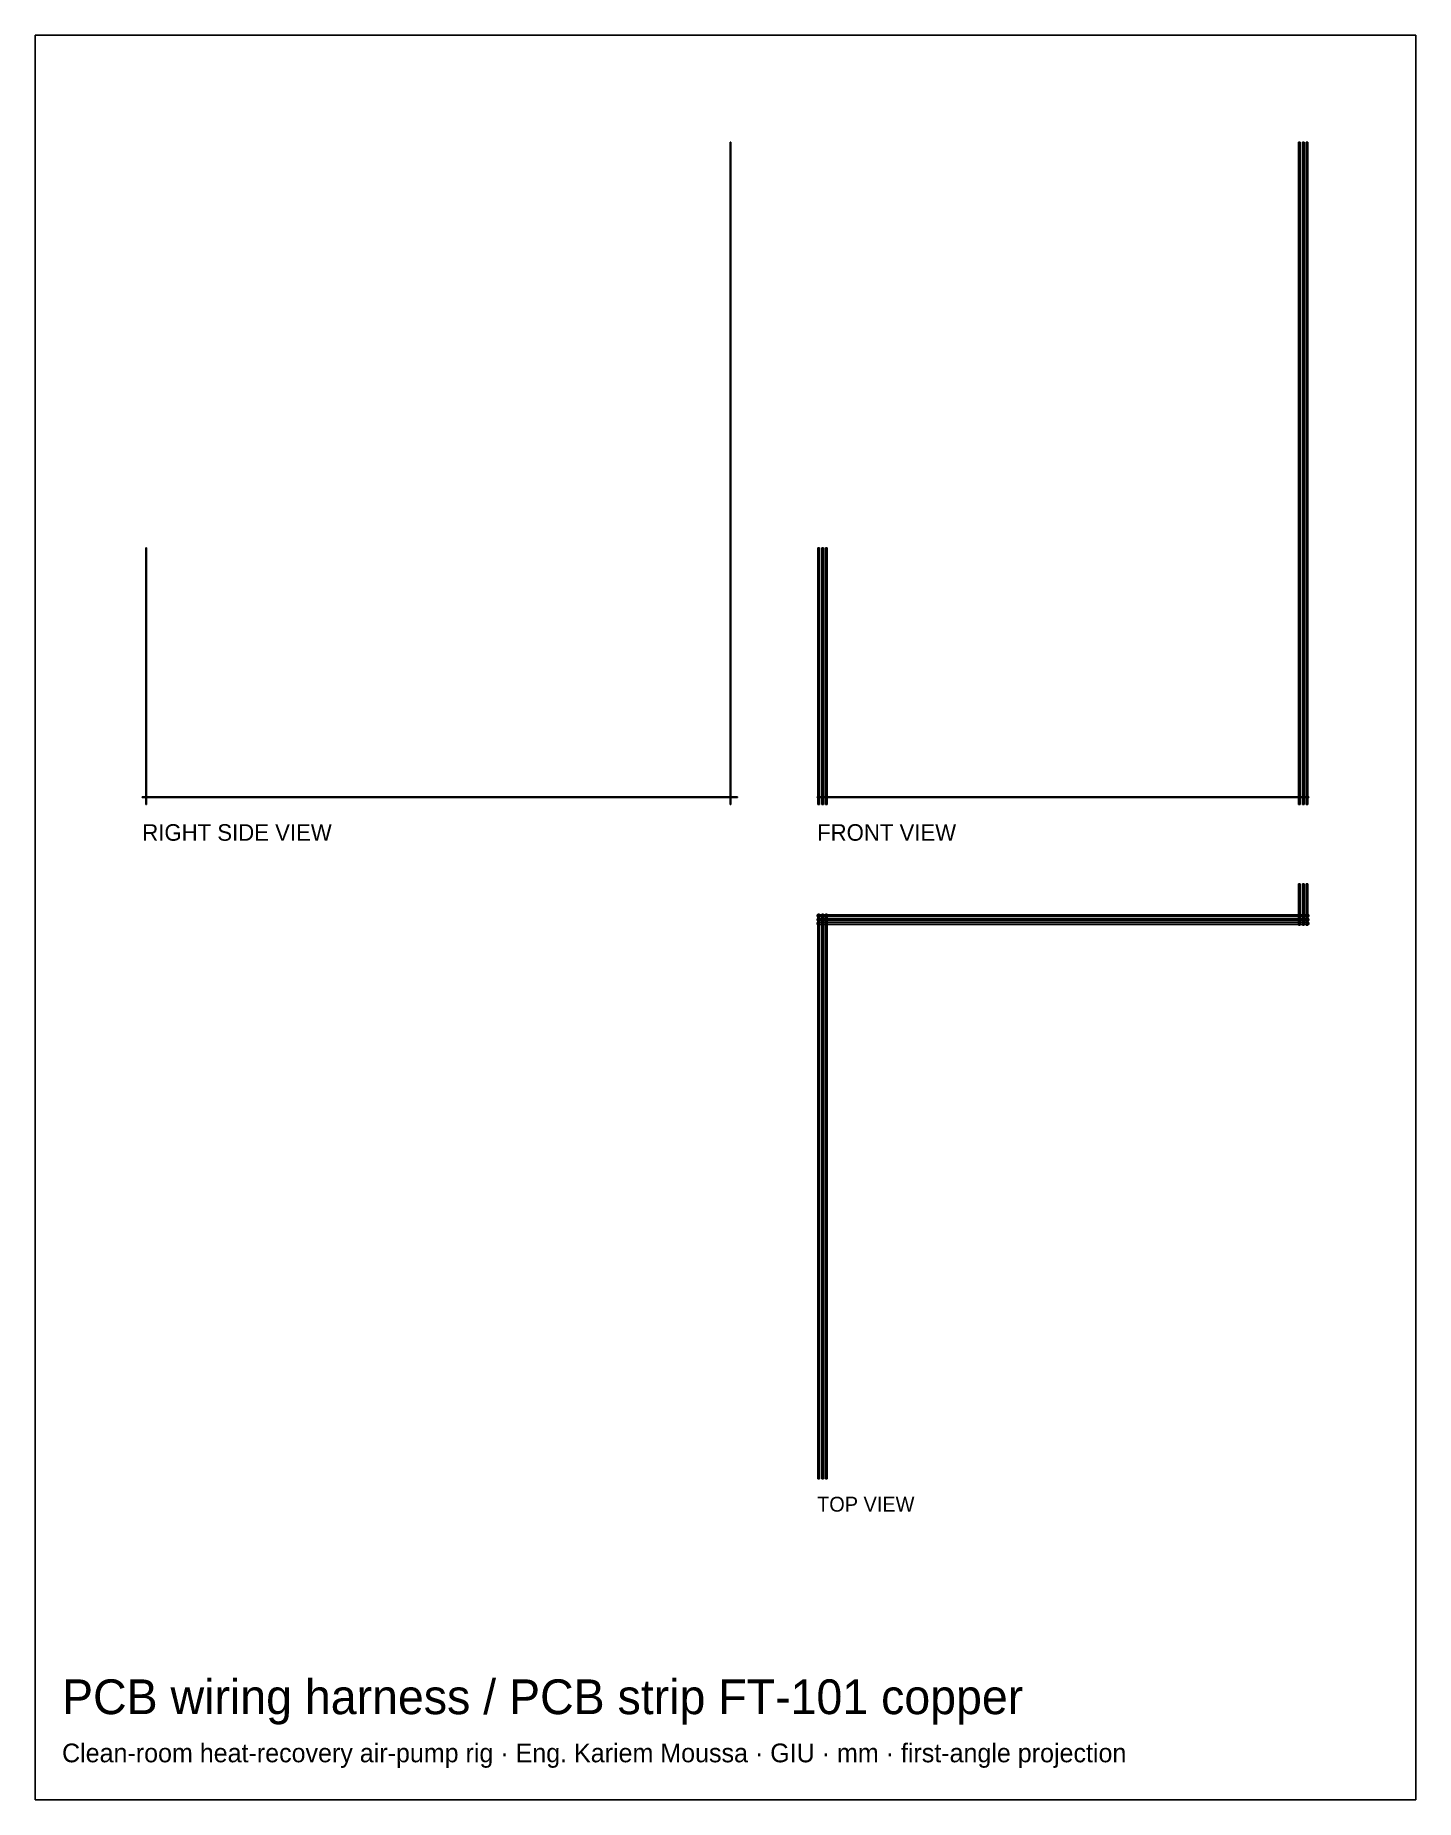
# Model space of a CAD drawing. Header units: millimetres. Extents: x -805 to -237, y -406 to 320.
import ezdxf

# ---------------------------------------------------------------- set-up
doc = ezdxf.new("R2010")
doc.units = ezdxf.units.MM
for name, color, linetype in [('BORDER', 7, 'Continuous'), ('HIDDEN', 8, 'Continuous'), ('TEXT', 5, 'Continuous'), ('VISIBLE', 7, 'Continuous')]:
    doc.layers.add(name, color=color, linetype=linetype)

msp = doc.modelspace()

# ---------------------------------------------------------------- linework, layer by layer
at = {"layer": 'BORDER'}
msp.add_lwpolyline([(-804.9828, -406.1091), (-236.9268, -406.1091), (-236.9268, 320.2732), (-804.9828, 320.2732)], close=True, dxfattribs=at)
at = {"layer": 'HIDDEN'}
for points in [[(-518.7096, 276.25), (-519.0596, 276.25)], [(-519.0596, 3.67), (-519.0596, 276.25)], [(-518.7096, 276.25), (-519.0596, 276.25)], [(-519.0596, 3.67), (-519.0596, 276.25)], [(-518.7096, 276.25), (-519.0596, 276.25)], [(-519.0596, 3.67), (-519.0596, 276.25)], [(-518.7096, 276.25), (-519.0596, 276.25)], [(-519.0596, 3.67), (-519.0596, 276.25)], [(-518.7096, 276.25), (-519.0596, 276.25)], [(-519.0596, 3.67), (-519.0596, 276.25)], [(-518.7096, 3.67), (-518.7096, 276.25)], [(-518.7096, 3.67), (-518.7096, 276.25)], [(-518.7096, 3.67), (-518.7096, 276.25)], [(-518.7096, 3.67), (-518.7096, 276.25)], [(-518.7096, 3.67), (-518.7096, 276.25)], [(-285.15, 276.25), (-284.45, 276.25)], [(-285.15, 3.67), (-285.15, 276.25)], [(-284.45, 3.67), (-284.45, 276.25)], [(-283.55, 276.25), (-282.85, 276.25)], [(-283.55, 3.67), (-283.55, 276.25)], [(-282.85, 3.67), (-282.85, 276.25)], [(-281.95, 276.25), (-281.25, 276.25)], [(-281.95, 3.67), (-281.95, 276.25)], [(-281.25, 3.67), (-281.25, 276.25)], [(-759.2096, 109.25), (-759.5596, 109.25)], [(-759.5596, 3.67), (-759.5596, 109.25)], [(-759.2096, 109.25), (-759.5596, 109.25)], [(-759.5596, 3.67), (-759.5596, 109.25)], [(-759.2096, 109.25), (-759.5596, 109.25)], [(-759.5596, 3.67), (-759.5596, 109.25)], [(-759.2096, 109.25), (-759.5596, 109.25)], [(-759.5596, 3.67), (-759.5596, 109.25)], [(-759.2096, 109.25), (-759.5596, 109.25)], [(-759.5596, 3.67), (-759.5596, 109.25)], [(-759.2096, 3.67), (-759.2096, 109.25)], [(-759.2096, 3.67), (-759.2096, 109.25)], [(-759.2096, 3.67), (-759.2096, 109.25)], [(-759.2096, 3.67), (-759.2096, 109.25)], [(-759.2096, 3.67), (-759.2096, 109.25)], [(-482.95, 109.25), (-482.25, 109.25)], [(-482.95, 3.67), (-482.95, 109.25)], [(-482.25, 3.67), (-482.25, 109.25)], [(-481.35, 109.25), (-480.65, 109.25)], [(-481.35, 3.67), (-481.35, 109.25)], [(-480.65, 3.67), (-480.65, 109.25)], [(-479.75, 109.25), (-479.05, 109.25)], [(-479.75, 3.67), (-479.75, 109.25)], [(-479.05, 3.67), (-479.05, 109.25)], [(-528.4596, 6.77), (-760.9596, 6.77)], [(-760.9596, 6.42), (-760.9596, 6.77)], [(-528.4596, 6.77), (-760.9596, 6.77)], [(-760.9596, 6.42), (-760.9596, 6.77)], [(-528.4596, 6.77), (-760.9596, 6.77)], [(-760.9596, 6.42), (-760.9596, 6.77)], [(-528.4596, 6.77), (-760.9596, 6.77)], [(-760.9596, 6.42), (-760.9596, 6.77)], [(-528.4596, 6.77), (-760.9596, 6.77)], [(-760.9596, 6.42), (-760.9596, 6.77)], [(-528.4596, 6.42), (-760.9596, 6.42)], [(-528.4596, 6.42), (-760.9596, 6.42)], [(-528.4596, 6.42), (-760.9596, 6.42)], [(-528.4596, 6.42), (-760.9596, 6.42)], [(-528.4596, 6.42), (-760.9596, 6.42)], [(-759.2096, 3.67), (-759.5596, 3.67)], [(-759.2096, 3.67), (-759.5596, 3.67)], [(-759.2096, 3.67), (-759.5596, 3.67)], [(-759.2096, 3.67), (-759.5596, 3.67)], [(-759.2096, 3.67), (-759.5596, 3.67)], [(-515.9596, 6.77), (-532.9596, 6.77)], [(-532.9596, 6.42), (-532.9596, 6.77)], [(-515.9596, 6.77), (-532.9596, 6.77)], [(-532.9596, 6.42), (-532.9596, 6.77)], [(-515.9596, 6.77), (-532.9596, 6.77)], [(-532.9596, 6.42), (-532.9596, 6.77)], [(-515.9596, 6.77), (-532.9596, 6.77)], [(-532.9596, 6.42), (-532.9596, 6.77)], [(-515.9596, 6.77), (-532.9596, 6.77)], [(-532.9596, 6.42), (-532.9596, 6.77)], [(-528.4596, 6.77), (-532.9596, 6.77)], [(-515.9596, 6.42), (-532.9596, 6.42)], [(-515.9596, 6.42), (-532.9596, 6.42)], [(-515.9596, 6.42), (-532.9596, 6.42)], [(-515.9596, 6.42), (-532.9596, 6.42)], [(-515.9596, 6.42), (-532.9596, 6.42)], [(-528.4596, 6.42), (-532.9596, 6.42)], [(-531.9596, 6.77), (-532.6596, 6.77)], [(-532.6596, 6.42), (-532.6596, 6.77)], [(-531.9596, 6.42), (-532.6596, 6.42)], [(-531.9596, 6.42), (-531.9596, 6.77)], [(-530.3596, 6.77), (-531.0596, 6.77)], [(-531.0596, 6.42), (-531.0596, 6.77)], [(-530.3596, 6.42), (-531.0596, 6.42)], [(-530.3596, 6.42), (-530.3596, 6.77)], [(-528.7596, 6.77), (-529.4596, 6.77)], [(-529.4596, 6.42), (-529.4596, 6.77)], [(-528.7596, 6.42), (-529.4596, 6.42)], [(-528.7596, 6.42), (-528.7596, 6.77)], [(-528.4596, 6.42), (-528.4596, 6.77)], [(-528.4596, 6.42), (-528.4596, 6.77)], [(-528.4596, 6.42), (-528.4596, 6.77)], [(-528.4596, 6.42), (-528.4596, 6.77)], [(-528.4596, 6.42), (-528.4596, 6.77)], [(-528.4596, 6.42), (-528.4596, 6.77)], [(-518.7096, 3.67), (-519.0596, 3.67)], [(-518.7096, 3.67), (-519.0596, 3.67)], [(-518.7096, 3.67), (-519.0596, 3.67)], [(-518.7096, 3.67), (-519.0596, 3.67)], [(-518.7096, 3.67), (-519.0596, 3.67)], [(-515.9596, 6.42), (-515.9596, 6.77)], [(-515.9596, 6.42), (-515.9596, 6.77)], [(-515.9596, 6.42), (-515.9596, 6.77)], [(-515.9596, 6.42), (-515.9596, 6.77)], [(-515.9596, 6.42), (-515.9596, 6.77)], [(-483.25, 6.77), (-280.95, 6.77)], [(-483.25, 6.77), (-280.95, 6.77)], [(-483.25, 6.42), (-483.25, 6.77)], [(-483.25, 6.42), (-483.25, 6.77)], [(-483.25, 6.77), (-280.95, 6.77)], [(-483.25, 6.77), (-280.95, 6.77)], [(-483.25, 6.42), (-483.25, 6.77)], [(-483.25, 6.42), (-483.25, 6.77)], [(-483.25, 6.77), (-280.95, 6.77)], [(-483.25, 6.42), (-483.25, 6.77)], [(-483.25, 6.42), (-280.95, 6.42)], [(-483.25, 6.42), (-280.95, 6.42)], [(-483.25, 6.42), (-280.95, 6.42)], [(-483.25, 6.42), (-280.95, 6.42)], [(-483.25, 6.42), (-280.95, 6.42)], [(-482.95, 6.77), (-482.25, 6.77)], [(-482.95, 6.77), (-482.25, 6.77)], [(-482.95, 6.42), (-482.95, 6.77)], [(-482.95, 6.42), (-482.25, 6.42)], [(-482.95, 6.42), (-482.25, 6.42)], [(-482.95, 3.67), (-482.25, 3.67)], [(-482.25, 6.42), (-482.25, 6.77)], [(-481.35, 6.77), (-480.65, 6.77)], [(-481.35, 6.77), (-480.65, 6.77)], [(-481.35, 6.42), (-481.35, 6.77)], [(-481.35, 6.42), (-480.65, 6.42)], [(-481.35, 6.42), (-480.65, 6.42)], [(-481.35, 3.67), (-480.65, 3.67)], [(-480.65, 6.42), (-480.65, 6.77)], [(-479.75, 6.77), (-479.05, 6.77)], [(-479.75, 6.77), (-479.05, 6.77)], [(-479.75, 6.42), (-479.75, 6.77)], [(-479.75, 6.42), (-479.05, 6.42)], [(-479.75, 6.42), (-479.05, 6.42)], [(-479.75, 3.67), (-479.05, 3.67)], [(-479.05, 6.42), (-479.05, 6.77)], [(-285.15, 6.42), (-285.15, 6.77)], [(-285.15, 6.77), (-284.45, 6.77)], [(-285.15, 6.42), (-285.15, 6.77)], [(-285.15, 6.42), (-284.45, 6.42)], [(-285.15, 3.67), (-284.45, 3.67)], [(-284.45, 6.42), (-284.45, 6.77)], [(-284.45, 6.42), (-284.45, 6.77)], [(-283.55, 6.42), (-283.55, 6.77)], [(-283.55, 6.77), (-282.85, 6.77)], [(-283.55, 6.42), (-283.55, 6.77)], [(-283.55, 6.42), (-282.85, 6.42)], [(-283.55, 3.67), (-282.85, 3.67)], [(-282.85, 6.42), (-282.85, 6.77)], [(-282.85, 6.42), (-282.85, 6.77)], [(-281.95, 6.42), (-281.95, 6.77)], [(-281.95, 6.77), (-281.25, 6.77)], [(-281.95, 6.42), (-281.95, 6.77)], [(-281.95, 6.42), (-281.25, 6.42)], [(-281.95, 3.67), (-281.25, 3.67)], [(-281.25, 6.42), (-281.25, 6.77)], [(-281.25, 6.42), (-281.25, 6.77)], [(-280.95, 6.42), (-280.95, 6.77)], [(-280.95, 6.42), (-280.95, 6.77)], [(-280.95, 6.42), (-280.95, 6.77)], [(-280.95, 6.42), (-280.95, 6.77)], [(-280.95, 6.42), (-280.95, 6.77)], [(-285.15, -29.0396), (-284.45, -29.0396)], [(-285.15, -29.0396), (-285.15, -46.0396)], [(-284.45, -29.0396), (-284.45, -46.0396)], [(-283.55, -29.0396), (-282.85, -29.0396)], [(-283.55, -29.0396), (-283.55, -46.0396)], [(-282.85, -29.0396), (-282.85, -46.0396)], [(-281.95, -29.0396), (-281.25, -29.0396)], [(-281.95, -29.0396), (-281.95, -46.0396)], [(-281.25, -29.0396), (-281.25, -46.0396)], [(-285.15, -31.7896), (-284.45, -31.7896)], [(-285.15, -31.7896), (-285.15, -32.1396)], [(-285.15, -32.1396), (-284.45, -32.1396)], [(-284.45, -31.7896), (-284.45, -32.1396)], [(-283.55, -31.7896), (-282.85, -31.7896)], [(-283.55, -31.7896), (-283.55, -32.1396)], [(-283.55, -32.1396), (-282.85, -32.1396)], [(-282.85, -31.7896), (-282.85, -32.1396)], [(-281.95, -31.7896), (-281.25, -31.7896)], [(-281.95, -31.7896), (-281.95, -32.1396)], [(-281.95, -32.1396), (-281.25, -32.1396)], [(-281.25, -31.7896), (-281.25, -32.1396)], [(-483.25, -41.8396), (-280.95, -41.8396)], [(-483.25, -41.8396), (-483.25, -42.5396)], [(-483.25, -42.5396), (-280.95, -42.5396)], [(-483.25, -43.4396), (-280.95, -43.4396)], [(-483.25, -43.4396), (-483.25, -44.1396)], [(-482.95, -41.5396), (-482.25, -41.5396)], [(-482.95, -41.5396), (-482.95, -274.0396)], [(-482.25, -41.5396), (-482.25, -274.0396)], [(-481.35, -41.5396), (-480.65, -41.5396)], [(-481.35, -41.5396), (-481.35, -274.0396)], [(-480.65, -41.5396), (-480.65, -274.0396)], [(-479.75, -41.5396), (-479.05, -41.5396)], [(-479.75, -41.5396), (-479.75, -274.0396)], [(-479.05, -41.5396), (-479.05, -274.0396)], [(-280.95, -41.8396), (-280.95, -42.5396)], [(-280.95, -43.4396), (-280.95, -44.1396)], [(-483.25, -44.1396), (-280.95, -44.1396)], [(-483.25, -45.0396), (-280.95, -45.0396)], [(-483.25, -45.0396), (-483.25, -45.7396)], [(-483.25, -45.7396), (-280.95, -45.7396)], [(-285.15, -46.0396), (-284.45, -46.0396)], [(-283.55, -46.0396), (-282.85, -46.0396)], [(-281.95, -46.0396), (-281.25, -46.0396)], [(-280.95, -45.0396), (-280.95, -45.7396)], [(-482.95, -272.2896), (-482.25, -272.2896)], [(-482.95, -272.2896), (-482.95, -272.6396)], [(-482.95, -272.6396), (-482.25, -272.6396)], [(-482.95, -274.0396), (-482.25, -274.0396)], [(-482.25, -272.2896), (-482.25, -272.6396)], [(-481.35, -272.2896), (-480.65, -272.2896)], [(-481.35, -272.2896), (-481.35, -272.6396)], [(-481.35, -272.6396), (-480.65, -272.6396)], [(-481.35, -274.0396), (-480.65, -274.0396)], [(-480.65, -272.2896), (-480.65, -272.6396)], [(-479.75, -272.2896), (-479.05, -272.2896)], [(-479.75, -272.2896), (-479.75, -272.6396)], [(-479.75, -272.6396), (-479.05, -272.6396)], [(-479.75, -274.0396), (-479.05, -274.0396)], [(-479.05, -272.2896), (-479.05, -272.6396)]]:
    msp.add_lwpolyline(points, dxfattribs=at)
at = {"layer": 'VISIBLE'}
for points in [[(-518.7096, 276.25), (-519.0596, 276.25)], [(-519.0596, 3.67), (-519.0596, 276.25)], [(-518.7096, 3.67), (-518.7096, 276.25)], [(-285.15, 276.25), (-284.45, 276.25)], [(-285.15, 6.77), (-285.15, 276.25)], [(-284.45, 6.77), (-284.45, 276.25)], [(-283.55, 276.25), (-282.85, 276.25)], [(-283.55, 6.77), (-283.55, 276.25)], [(-282.85, 6.77), (-282.85, 276.25)], [(-281.95, 276.25), (-281.25, 276.25)], [(-281.95, 6.77), (-281.95, 276.25)], [(-281.25, 6.77), (-281.25, 276.25)], [(-759.2096, 109.25), (-759.5596, 109.25)], [(-759.5596, 3.67), (-759.5596, 109.25)], [(-759.2096, 3.67), (-759.2096, 109.25)], [(-482.95, 109.25), (-482.25, 109.25)], [(-482.95, 3.67), (-482.95, 109.25)], [(-482.25, 3.67), (-482.25, 109.25)], [(-481.35, 109.25), (-480.65, 109.25)], [(-481.35, 3.67), (-481.35, 109.25)], [(-480.65, 3.67), (-480.65, 109.25)], [(-479.75, 109.25), (-479.05, 109.25)], [(-479.75, 3.67), (-479.75, 109.25)], [(-479.05, 3.67), (-479.05, 109.25)], [(-532.9596, 6.77), (-760.9596, 6.77)], [(-760.9596, 6.42), (-760.9596, 6.77)], [(-532.9596, 6.42), (-760.9596, 6.42)], [(-759.2096, 3.67), (-759.5596, 3.67)], [(-515.9596, 6.77), (-532.9596, 6.77)], [(-532.9596, 6.42), (-532.9596, 6.77)], [(-515.9596, 6.42), (-532.9596, 6.42)], [(-531.9596, 6.77), (-532.6596, 6.77)], [(-532.6596, 6.42), (-532.6596, 6.77)], [(-531.9596, 6.42), (-532.6596, 6.42)], [(-531.9596, 6.42), (-531.9596, 6.77)], [(-530.3596, 6.77), (-531.0596, 6.77)], [(-531.0596, 6.42), (-531.0596, 6.77)], [(-530.3596, 6.42), (-531.0596, 6.42)], [(-530.3596, 6.42), (-530.3596, 6.77)], [(-528.7596, 6.77), (-529.4596, 6.77)], [(-529.4596, 6.42), (-529.4596, 6.77)], [(-528.7596, 6.42), (-529.4596, 6.42)], [(-528.7596, 6.42), (-528.7596, 6.77)], [(-518.7096, 3.67), (-519.0596, 3.67)], [(-515.9596, 6.42), (-515.9596, 6.77)], [(-483.25, 6.77), (-482.95, 6.77)], [(-483.25, 6.42), (-483.25, 6.77)], [(-483.25, 6.42), (-482.95, 6.42)], [(-482.95, 6.77), (-482.25, 6.77)], [(-482.95, 6.42), (-482.95, 6.77)], [(-482.95, 6.42), (-482.25, 6.42)], [(-482.95, 3.67), (-482.25, 3.67)], [(-482.25, 6.77), (-481.35, 6.77)], [(-482.25, 6.42), (-482.25, 6.77)], [(-482.25, 6.42), (-481.35, 6.42)], [(-481.35, 6.77), (-480.65, 6.77)], [(-481.35, 6.42), (-481.35, 6.77)], [(-481.35, 6.42), (-480.65, 6.42)], [(-481.35, 3.67), (-480.65, 3.67)], [(-480.65, 6.77), (-479.75, 6.77)], [(-480.65, 6.42), (-480.65, 6.77)], [(-480.65, 6.42), (-479.75, 6.42)], [(-479.75, 6.77), (-479.05, 6.77)], [(-479.75, 6.42), (-479.75, 6.77)], [(-479.75, 6.42), (-479.05, 6.42)], [(-479.75, 3.67), (-479.05, 3.67)], [(-479.05, 6.77), (-280.95, 6.77)], [(-479.05, 6.42), (-479.05, 6.77)], [(-479.05, 6.42), (-280.95, 6.42)], [(-285.15, 6.77), (-284.45, 6.77)], [(-285.15, 6.42), (-285.15, 6.77)], [(-285.15, 3.67), (-285.15, 6.42)], [(-285.15, 6.42), (-284.45, 6.42)], [(-285.15, 3.67), (-284.45, 3.67)], [(-284.45, 6.42), (-284.45, 6.77)], [(-284.45, 3.67), (-284.45, 6.42)], [(-283.55, 6.77), (-282.85, 6.77)], [(-283.55, 6.42), (-283.55, 6.77)], [(-283.55, 3.67), (-283.55, 6.42)], [(-283.55, 6.42), (-282.85, 6.42)], [(-283.55, 3.67), (-282.85, 3.67)], [(-282.85, 6.42), (-282.85, 6.77)], [(-282.85, 3.67), (-282.85, 6.42)], [(-281.95, 6.77), (-281.25, 6.77)], [(-281.95, 6.42), (-281.95, 6.77)], [(-281.95, 3.67), (-281.95, 6.42)], [(-281.95, 6.42), (-281.25, 6.42)], [(-281.95, 3.67), (-281.25, 3.67)], [(-281.25, 6.42), (-281.25, 6.77)], [(-281.25, 3.67), (-281.25, 6.42)], [(-280.95, 6.42), (-280.95, 6.77)], [(-285.15, -29.0396), (-284.45, -29.0396)], [(-285.15, -29.0396), (-285.15, -46.0396)], [(-284.45, -29.0396), (-284.45, -46.0396)], [(-283.55, -29.0396), (-282.85, -29.0396)], [(-283.55, -29.0396), (-283.55, -46.0396)], [(-282.85, -29.0396), (-282.85, -46.0396)], [(-281.95, -29.0396), (-281.25, -29.0396)], [(-281.95, -29.0396), (-281.95, -46.0396)], [(-281.25, -29.0396), (-281.25, -46.0396)], [(-285.15, -31.7896), (-284.45, -31.7896)], [(-285.15, -31.7896), (-285.15, -32.1396)], [(-285.15, -32.1396), (-284.45, -32.1396)], [(-284.45, -31.7896), (-284.45, -32.1396)], [(-283.55, -31.7896), (-282.85, -31.7896)], [(-283.55, -31.7896), (-283.55, -32.1396)], [(-283.55, -32.1396), (-282.85, -32.1396)], [(-282.85, -31.7896), (-282.85, -32.1396)], [(-281.95, -31.7896), (-281.25, -31.7896)], [(-281.95, -31.7896), (-281.95, -32.1396)], [(-281.95, -32.1396), (-281.25, -32.1396)], [(-281.25, -31.7896), (-281.25, -32.1396)], [(-483.25, -41.8396), (-280.95, -41.8396)], [(-483.25, -41.8396), (-483.25, -42.5396)], [(-483.25, -42.5396), (-280.95, -42.5396)], [(-483.25, -43.4396), (-280.95, -43.4396)], [(-483.25, -43.4396), (-483.25, -44.1396)], [(-482.95, -41.5396), (-482.25, -41.5396)], [(-482.95, -41.5396), (-482.95, -274.0396)], [(-482.25, -41.5396), (-482.25, -274.0396)], [(-481.35, -41.5396), (-480.65, -41.5396)], [(-481.35, -41.5396), (-481.35, -274.0396)], [(-480.65, -41.5396), (-480.65, -274.0396)], [(-479.75, -41.5396), (-479.05, -41.5396)], [(-479.75, -41.5396), (-479.75, -274.0396)], [(-479.05, -41.5396), (-479.05, -274.0396)], [(-280.95, -41.8396), (-280.95, -42.5396)], [(-280.95, -43.4396), (-280.95, -44.1396)], [(-483.25, -44.1396), (-280.95, -44.1396)], [(-483.25, -45.0396), (-280.95, -45.0396)], [(-483.25, -45.0396), (-483.25, -45.7396)], [(-483.25, -45.7396), (-280.95, -45.7396)], [(-285.15, -46.0396), (-284.45, -46.0396)], [(-283.55, -46.0396), (-282.85, -46.0396)], [(-281.95, -46.0396), (-281.25, -46.0396)], [(-280.95, -45.0396), (-280.95, -45.7396)], [(-482.95, -272.2896), (-482.25, -272.2896)], [(-482.95, -272.2896), (-482.95, -272.6396)], [(-482.95, -272.6396), (-482.25, -272.6396)], [(-482.95, -274.0396), (-482.25, -274.0396)], [(-482.25, -272.2896), (-482.25, -272.6396)], [(-481.35, -272.2896), (-480.65, -272.2896)], [(-481.35, -272.2896), (-481.35, -272.6396)], [(-481.35, -272.6396), (-480.65, -272.6396)], [(-481.35, -274.0396), (-480.65, -274.0396)], [(-480.65, -272.2896), (-480.65, -272.6396)], [(-479.75, -272.2896), (-479.05, -272.2896)], [(-479.75, -272.2896), (-479.75, -272.6396)], [(-479.75, -272.6396), (-479.05, -272.6396)], [(-479.75, -274.0396), (-479.05, -274.0396)], [(-479.05, -272.2896), (-479.05, -272.6396)]]:
    msp.add_lwpolyline(points, dxfattribs=at)

# ---------------------------------------------------------------- texts
at = {"layer": 'TEXT'}
for s, height, p in [('RIGHT SIDE VIEW', 6.8145, (-760.9596, -11.3219)), ('FRONT VIEW', 6.8145, (-483.25, -11.3219)), ('TOP VIEW', 6.125, (-483.25, -287.5146)), ('PCB wiring harness / PCB strip FT-101 copper', 14.30753, (-793.977, -370.8906)), ('Clean-room heat-recovery air-pump rig · Eng. Kariem Moussa · GIU · mm · first-angle projection', 7.704054, (-793.977, -390.701))]:
    msp.add_text(s, height=height, dxfattribs=at).set_placement(p)

doc.saveas('drawing.dxf')
